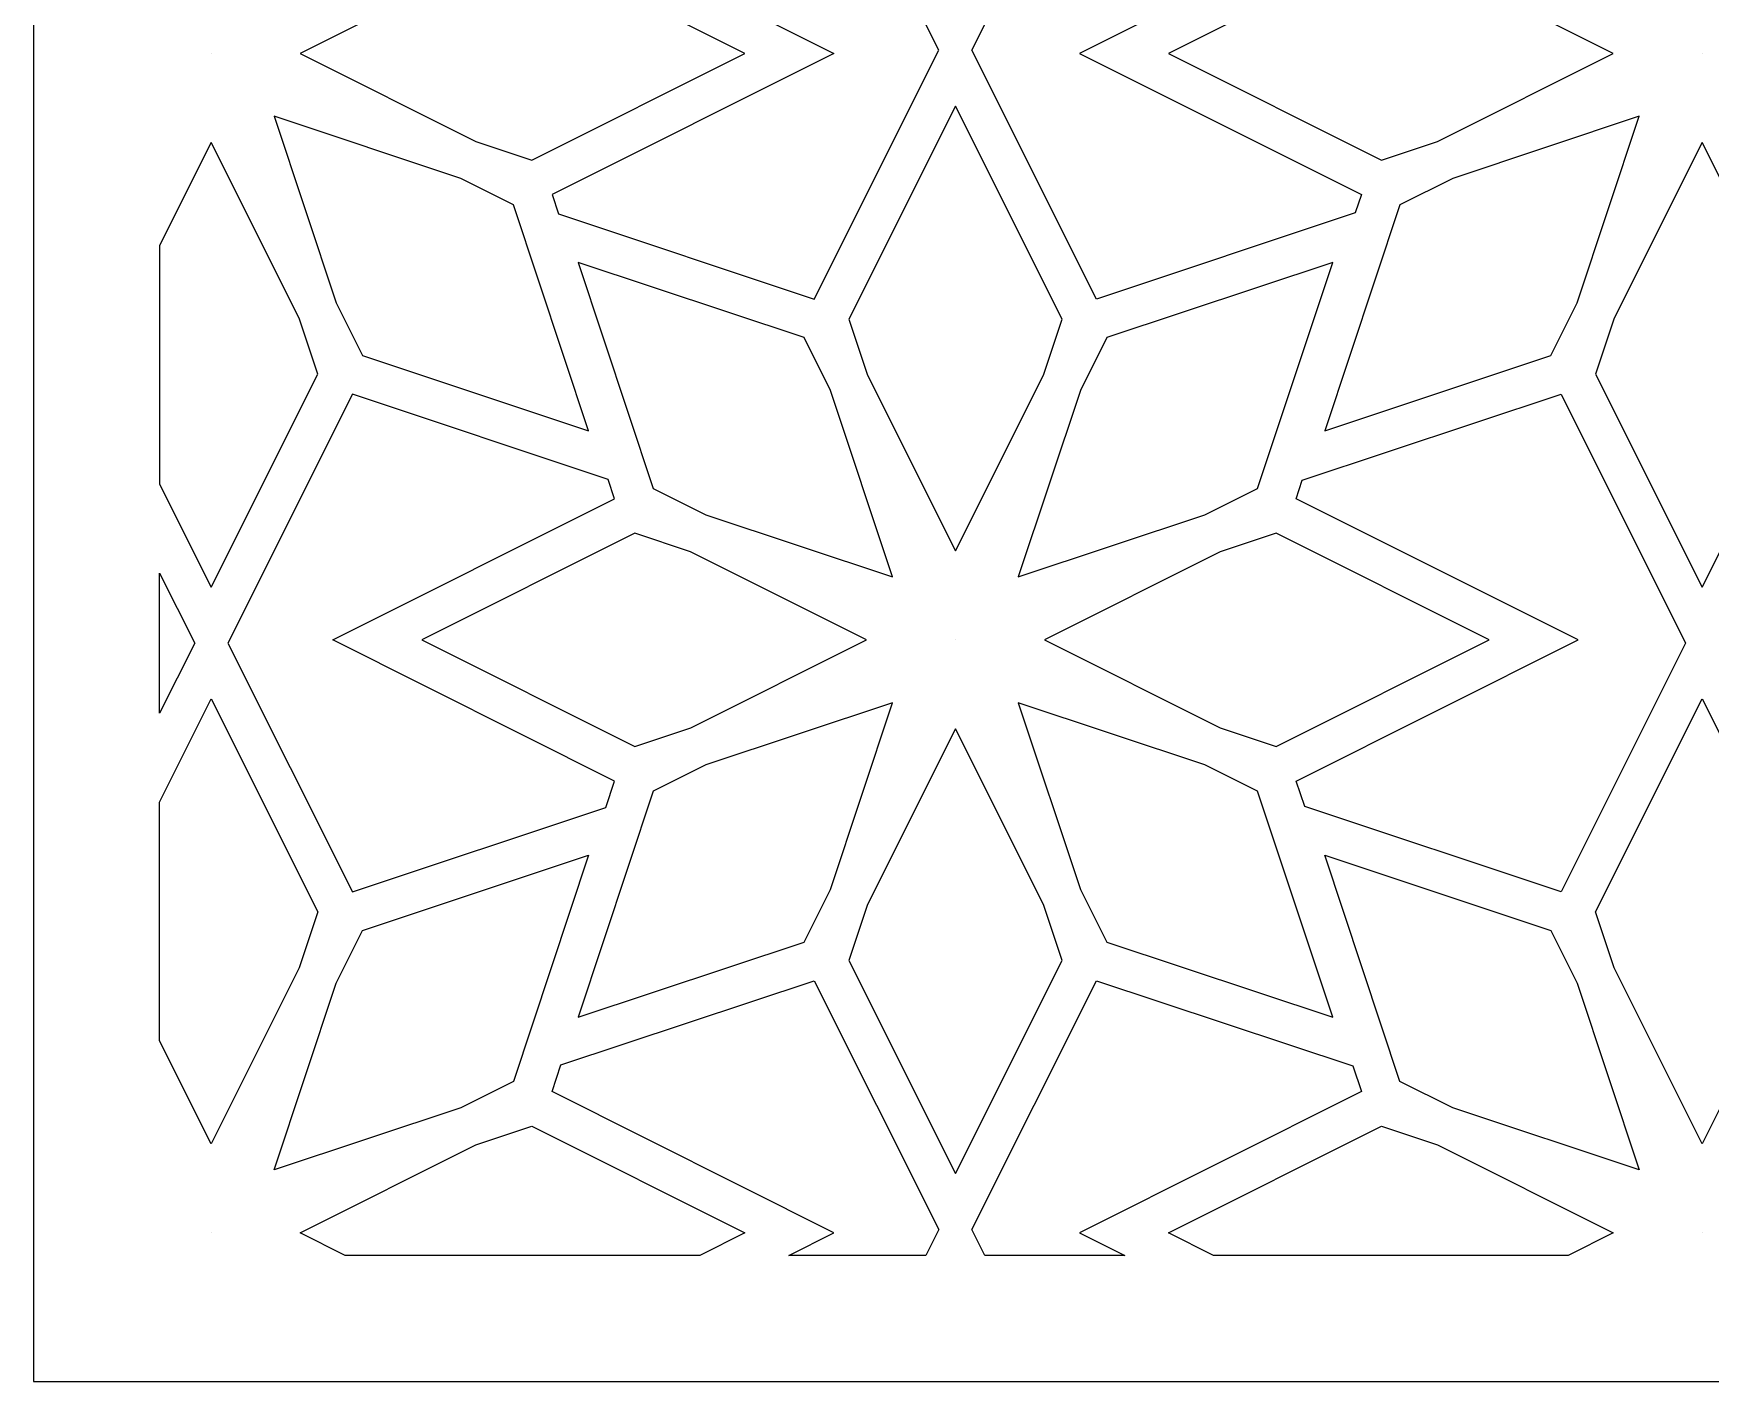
# Model space of a CAD drawing. Header units: centimetres. Extents: x 10.4 to 18.6, y -7.8 to 7.9.
# Drawn here: x 10.422 to 14.55, y -7.845 to -4.528 of the extents above; entities that cross this region are included whole.
import ezdxf

# ---------------------------------------------------------------- set-up
doc = ezdxf.new("R2010")
doc.units = ezdxf.units.CM
doc.header["$MEASUREMENT"] = 0
doc.layers.add('layer 1', color=7, linetype='Continuous')

msp = doc.modelspace()

# ---------------------------------------------------------------- linework, layer by layer
at = {"layer": 'layer 1', "color": 250}
for points, knots in [([(10.42224, -7.84535), (10.42224, -7.84535), (10.42224, -7.72814), (10.42224, -7.72814), (10.42224, -7.72814), (10.42224, -7.72814), (10.42224, -7.58875), (10.42224, -7.58875), (10.42224, -7.58875), (10.42224, -7.58875), (10.42224, -7.36993), (10.42224, -7.36993), (10.42224, -7.36993), (10.42224, -7.36993), (10.42224, -7.23053), (10.42224, -7.23053), (10.42224, -7.23053), (10.42224, -7.23053), (10.42224, -6.71387), (10.42224, -6.71387), (10.42224, -6.71387), (10.42224, -6.71387), (10.42224, -6.61053), (10.42224, -6.61053), (10.42224, -6.61053), (10.42224, -6.61053), (10.42224, -6.09295), (10.42224, -6.09295), (10.42224, -6.09295), (10.42224, -6.09295), (10.42224, -5.94718), (10.42224, -5.94718), (10.42224, -5.94718), (10.42224, -5.94718), (10.42224, -5.44548), (10.42224, -5.44548), (10.42224, -5.44548), (10.42224, -5.44548), (10.42224, -5.34215), (10.42224, -5.34215), (10.42224, -5.34215), (10.42224, -5.34215), (10.42224, -4.82549), (10.42224, -4.82549), (10.42224, -4.82549), (10.42224, -4.82549), (10.42224, -4.68609), (10.42224, -4.68609), (10.42224, -4.68609), (10.42224, -4.68609), (10.42224, -4.46727), (10.42224, -4.46727), (10.42224, -4.46727), (10.42224, -4.46727), (10.42224, -4.32787), (10.42224, -4.32787), (10.42224, -4.32787), (10.42224, -4.32787), (10.42224, -3.81121), (10.42224, -3.81121), (10.42224, -3.81121), (10.42224, -3.81121), (10.42224, -3.70788), (10.42224, -3.70788), (10.42224, -3.70788), (10.42224, -3.70788), (10.42224, -3.19029), (10.42224, -3.19029), (10.42224, -3.19029), (10.42224, -3.19029), (10.42224, -3.04452), (10.42224, -3.04452), (10.42224, -3.04452), (10.42224, -3.04452), (10.42224, -2.54281), (10.42224, -2.54281), (10.42224, -2.54281), (10.42224, -2.54281), (10.42224, -2.43948), (10.42224, -2.43948), (10.42224, -2.43948), (10.42224, -2.43948), (10.42224, -1.92282), (10.42224, -1.92282), (10.42224, -1.92282), (10.42224, -1.92282), (10.42224, -1.78342), (10.42224, -1.78342), (10.42224, -1.78342), (10.42224, -1.78342), (10.42224, -1.5646), (10.42224, -1.5646), (10.42224, -1.5646), (10.42224, -1.5646), (10.42224, -1.4252), (10.42224, -1.4252), (10.42224, -1.4252), (10.42224, -1.4252), (10.42224, -0.90854), (10.42224, -0.90854), (10.42224, -0.90854), (10.42224, -0.90854), (10.42224, -0.80521), (10.42224, -0.80521), (10.42224, -0.80521), (10.42224, -0.80521), (10.42224, -0.28762), (10.42224, -0.28762), (10.42224, -0.28762), (10.42224, -0.28762), (10.42224, -0.14185), (10.42224, -0.14185), (10.42224, -0.14185), (10.42224, -0.14185), (10.42224, 0.35984), (10.42224, 0.35984), (10.42224, 0.35984), (10.42224, 0.35984), (10.42224, 0.46317), (10.42224, 0.46317), (10.42224, 0.46317), (10.42224, 0.46317), (10.42224, 0.97984), (10.42224, 0.97984), (10.42224, 0.97984), (10.42224, 0.97984), (10.42224, 1.11923), (10.42224, 1.11923), (10.42224, 1.11923), (10.42224, 1.11923), (10.42224, 1.33806), (10.42224, 1.33806), (10.42224, 1.33806), (10.42224, 1.33806), (10.42224, 1.47745), (10.42224, 1.47745), (10.42224, 1.47745), (10.42224, 1.47745), (10.42224, 1.99411), (10.42224, 1.99411), (10.42224, 1.99411), (10.42224, 1.99411), (10.42224, 2.09745), (10.42224, 2.09745), (10.42224, 2.09745), (10.42224, 2.09745), (10.42224, 2.61503), (10.42224, 2.61503), (10.42224, 2.61503), (10.42224, 2.61503), (10.42224, 2.7608), (10.42224, 2.7608), (10.42224, 2.7608), (10.42224, 2.7608), (10.42224, 3.26252), (10.42224, 3.26252), (10.42224, 3.26252), (10.42224, 3.26252), (10.42224, 3.36585), (10.42224, 3.36585), (10.42224, 3.36585), (10.42224, 3.36585), (10.42224, 3.88251), (10.42224, 3.88251), (10.42224, 3.88251), (10.42224, 3.88251), (10.42224, 4.0219), (10.42224, 4.0219), (10.42224, 4.0219), (10.42224, 4.0219), (10.42224, 4.24073), (10.42224, 4.24073), (10.42224, 4.24073), (10.42224, 4.24073), (10.42224, 4.38012), (10.42224, 4.38012), (10.42224, 4.38012), (10.42224, 4.38012), (10.42224, 4.89679), (10.42224, 4.89679), (10.42224, 4.89679), (10.42224, 4.89679), (10.42224, 5.00012), (10.42224, 5.00012), (10.42224, 5.00012), (10.42224, 5.00012), (10.42224, 5.5177), (10.42224, 5.5177), (10.42224, 5.5177), (10.42224, 5.5177), (10.42224, 5.66348), (10.42224, 5.66348), (10.42224, 5.66348), (10.42224, 5.66348), (10.42224, 6.16517), (10.42224, 6.16517), (10.42224, 6.16517), (10.42224, 6.16517), (10.42224, 6.2685), (10.42224, 6.2685), (10.42224, 6.2685), (10.42224, 6.2685), (10.42224, 6.78516), (10.42224, 6.78516), (10.42224, 6.78516), (10.42224, 6.78516), (10.42224, 6.92456), (10.42224, 6.92456), (10.42224, 6.92456), (10.42224, 6.92456), (10.42224, 7.14338), (10.42224, 7.14338), (10.42224, 7.14338), (10.42224, 7.14338), (10.42224, 7.28278), (10.42224, 7.28278), (10.42224, 7.28278), (10.42224, 7.28278), (10.42224, 7.79944), (10.42224, 7.79944), (10.42224, 7.79944), (10.42224, 7.79944), (10.42224, 7.87875), (10.42224, 7.87875), (10.42224, 7.87875), (10.42224, 7.87875), (18.64635, 7.87875), (18.64635, 7.87875), (18.64635, 7.87875), (18.64635, 7.87875), (18.64635, 7.85755), (18.64635, 7.85755), (18.64635, 7.85755), (18.64635, 7.85755), (18.64635, 7.75422), (18.64635, 7.75422), (18.64635, 7.75422), (18.64635, 7.75422), (18.64635, 7.23755), (18.64635, 7.23755), (18.64635, 7.23755), (18.64635, 7.23755), (18.64635, 7.09941), (18.64635, 7.09941), (18.64635, 7.09941), (18.64635, 7.09941), (18.64635, 6.87311), (18.64635, 6.87311), (18.64635, 6.87311), (18.64635, 6.87311), (18.64635, 6.73498), (18.64635, 6.73498), (18.64635, 6.73498), (18.64635, 6.73498), (18.64635, 6.21832), (18.64635, 6.21832), (18.64635, 6.21832), (18.64635, 6.21832), (18.64635, 6.11498), (18.64635, 6.11498), (18.64635, 6.11498), (18.64635, 6.11498), (18.64635, 5.61579), (18.64635, 5.61579), (18.64635, 5.61579), (18.64635, 5.61579), (18.64635, 5.46994), (18.64635, 5.46994), (18.64635, 5.46994), (18.64635, 5.46994), (18.64635, 4.95488), (18.64635, 4.95488), (18.64635, 4.95488), (18.64635, 4.95488), (18.64635, 4.85154), (18.64635, 4.85154), (18.64635, 4.85154), (18.64635, 4.85154), (18.64635, 4.33488), (18.64635, 4.33488), (18.64635, 4.33488), (18.64635, 4.33488), (18.64635, 4.19674), (18.64635, 4.19674), (18.64635, 4.19674), (18.64635, 4.19674), (18.64635, 3.97044), (18.64635, 3.97044), (18.64635, 3.97044), (18.64635, 3.97044), (18.64635, 3.8323), (18.64635, 3.8323), (18.64635, 3.8323), (18.64635, 3.8323), (18.64635, 3.31564), (18.64635, 3.31564), (18.64635, 3.31564), (18.64635, 3.31564), (18.64635, 3.21231), (18.64635, 3.21231), (18.64635, 3.21231), (18.64635, 3.21231), (18.64635, 2.71314), (18.64635, 2.71314), (18.64635, 2.71314), (18.64635, 2.71314), (18.64635, 2.56729), (18.64635, 2.56729), (18.64635, 2.56729), (18.64635, 2.56729), (18.64635, 2.05222), (18.64635, 2.05222), (18.64635, 2.05222), (18.64635, 2.05222), (18.64635, 1.94889), (18.64635, 1.94889), (18.64635, 1.94889), (18.64635, 1.94889), (18.64635, 1.43222), (18.64635, 1.43222), (18.64635, 1.43222), (18.64635, 1.43222), (18.64635, 1.29409), (18.64635, 1.29409), (18.64635, 1.29409), (18.64635, 1.29409), (18.64635, 1.06779), (18.64635, 1.06779), (18.64635, 1.06779), (18.64635, 1.06779), (18.64635, 0.92965), (18.64635, 0.92965), (18.64635, 0.92965), (18.64635, 0.92965), (18.64635, 0.41299), (18.64635, 0.41299), (18.64635, 0.41299), (18.64635, 0.41299), (18.64635, 0.30965), (18.64635, 0.30965), (18.64635, 0.30965), (18.64635, 0.30965), (18.64635, -0.18953), (18.64635, -0.18953), (18.64635, -0.18953), (18.64635, -0.18953), (18.64635, -0.33539), (18.64635, -0.33539), (18.64635, -0.33539), (18.64635, -0.33539), (18.64635, -0.85045), (18.64635, -0.85045), (18.64635, -0.85045), (18.64635, -0.85045), (18.64635, -0.95378), (18.64635, -0.95378), (18.64635, -0.95378), (18.64635, -0.95378), (18.64635, -1.47044), (18.64635, -1.47044), (18.64635, -1.47044), (18.64635, -1.47044), (18.64635, -1.60858), (18.64635, -1.60858), (18.64635, -1.60858), (18.64635, -1.60858), (18.64635, -1.83488), (18.64635, -1.83488), (18.64635, -1.83488), (18.64635, -1.83488), (18.64635, -1.97302), (18.64635, -1.97302), (18.64635, -1.97302), (18.64635, -1.97302), (18.64635, -2.48968), (18.64635, -2.48968), (18.64635, -2.48968), (18.64635, -2.48968), (18.64635, -2.59302), (18.64635, -2.59302), (18.64635, -2.59302), (18.64635, -2.59302), (18.64635, -3.09219), (18.64635, -3.09219), (18.64635, -3.09219), (18.64635, -3.09219), (18.64635, -3.23804), (18.64635, -3.23804), (18.64635, -3.23804), (18.64635, -3.23804), (18.64635, -3.7531), (18.64635, -3.7531), (18.64635, -3.7531), (18.64635, -3.7531), (18.64635, -3.85644), (18.64635, -3.85644), (18.64635, -3.85644), (18.64635, -3.85644), (18.64635, -4.3731), (18.64635, -4.3731), (18.64635, -4.3731), (18.64635, -4.3731), (18.64635, -4.51124), (18.64635, -4.51124), (18.64635, -4.51124), (18.64635, -4.51124), (18.64635, -4.73754), (18.64635, -4.73754), (18.64635, -4.73754), (18.64635, -4.73754), (18.64635, -4.87568), (18.64635, -4.87568), (18.64635, -4.87568), (18.64635, -4.87568), (18.64635, -5.39234), (18.64635, -5.39234), (18.64635, -5.39234), (18.64635, -5.39234), (18.64635, -5.49567), (18.64635, -5.49567), (18.64635, -5.49567), (18.64635, -5.49567), (18.64635, -5.99486), (18.64635, -5.99486), (18.64635, -5.99486), (18.64635, -5.99486), (18.64635, -6.14071), (18.64635, -6.14071), (18.64635, -6.14071), (18.64635, -6.14071), (18.64635, -6.65577), (18.64635, -6.65577), (18.64635, -6.65577), (18.64635, -6.65577), (18.64635, -6.75911), (18.64635, -6.75911), (18.64635, -6.75911), (18.64635, -6.75911), (18.64635, -7.27577), (18.64635, -7.27577), (18.64635, -7.27577), (18.64635, -7.27577), (18.64635, -7.41391), (18.64635, -7.41391), (18.64635, -7.41391), (18.64635, -7.41391), (18.64635, -7.64021), (18.64635, -7.64021), (18.64635, -7.64021), (18.64635, -7.64021), (18.64635, -7.77835), (18.64635, -7.77835), (18.64635, -7.77835), (18.64635, -7.77835), (18.64635, -7.84535), (18.64635, -7.84535), (18.64635, -7.84535), (18.64635, -7.84535), (10.42224, -7.84535), (10.42224, -7.84535)], [0, 0, 0, 0, 0.0086207, 0.0086207, 0.0086207, 0.0086207, 0.0172414, 0.0172414, 0.0172414, 0.0172414, 0.0258621, 0.0258621, 0.0258621, 0.0258621, 0.0344828, 0.0344828, 0.0344828, 0.0344828, 0.0431034, 0.0431034, 0.0431034, 0.0431034, 0.0517241, 0.0517241, 0.0517241, 0.0517241, 0.0603448, 0.0603448, 0.0603448, 0.0603448, 0.0689655, 0.0689655, 0.0689655, 0.0689655, 0.0775862, 0.0775862, 0.0775862, 0.0775862, 0.0862069, 0.0862069, 0.0862069, 0.0862069, 0.0948276, 0.0948276, 0.0948276, 0.0948276, 0.1034483, 0.1034483, 0.1034483, 0.1034483, 0.112069, 0.112069, 0.112069, 0.112069, 0.1206897, 0.1206897, 0.1206897, 0.1206897, 0.1293103, 0.1293103, 0.1293103, 0.1293103, 0.137931, 0.137931, 0.137931, 0.137931, 0.1465517, 0.1465517, 0.1465517, 0.1465517, 0.1551724, 0.1551724, 0.1551724, 0.1551724, 0.1637931, 0.1637931, 0.1637931, 0.1637931, 0.1724138, 0.1724138, 0.1724138, 0.1724138, 0.1810345, 0.1810345, 0.1810345, 0.1810345, 0.1896552, 0.1896552, 0.1896552, 0.1896552, 0.1982759, 0.1982759, 0.1982759, 0.1982759, 0.2068966, 0.2068966, 0.2068966, 0.2068966, 0.2155172, 0.2155172, 0.2155172, 0.2155172, 0.2241379, 0.2241379, 0.2241379, 0.2241379, 0.2327586, 0.2327586, 0.2327586, 0.2327586, 0.2413793, 0.2413793, 0.2413793, 0.2413793, 0.25, 0.25, 0.25, 0.25, 0.2586207, 0.2586207, 0.2586207, 0.2586207, 0.2672414, 0.2672414, 0.2672414, 0.2672414, 0.2758621, 0.2758621, 0.2758621, 0.2758621, 0.2844828, 0.2844828, 0.2844828, 0.2844828, 0.2931034, 0.2931034, 0.2931034, 0.2931034, 0.3017241, 0.3017241, 0.3017241, 0.3017241, 0.3103448, 0.3103448, 0.3103448, 0.3103448, 0.3189655, 0.3189655, 0.3189655, 0.3189655, 0.3275862, 0.3275862, 0.3275862, 0.3275862, 0.3362069, 0.3362069, 0.3362069, 0.3362069, 0.3448276, 0.3448276, 0.3448276, 0.3448276, 0.3534483, 0.3534483, 0.3534483, 0.3534483, 0.362069, 0.362069, 0.362069, 0.362069, 0.3706897, 0.3706897, 0.3706897, 0.3706897, 0.3793103, 0.3793103, 0.3793103, 0.3793103, 0.387931, 0.387931, 0.387931, 0.387931, 0.3965517, 0.3965517, 0.3965517, 0.3965517, 0.4051724, 0.4051724, 0.4051724, 0.4051724, 0.4137931, 0.4137931, 0.4137931, 0.4137931, 0.4224138, 0.4224138, 0.4224138, 0.4224138, 0.4310345, 0.4310345, 0.4310345, 0.4310345, 0.4396552, 0.4396552, 0.4396552, 0.4396552, 0.4482759, 0.4482759, 0.4482759, 0.4482759, 0.4568966, 0.4568966, 0.4568966, 0.4568966, 0.4655172, 0.4655172, 0.4655172, 0.4655172, 0.4741379, 0.4741379, 0.4741379, 0.4741379, 0.4827586, 0.4827586, 0.4827586, 0.4827586, 0.4913793, 0.4913793, 0.4913793, 0.4913793, 0.5, 0.5, 0.5, 0.5, 0.5086207, 0.5086207, 0.5086207, 0.5086207, 0.5172414, 0.5172414, 0.5172414, 0.5172414, 0.5258621, 0.5258621, 0.5258621, 0.5258621, 0.5344828, 0.5344828, 0.5344828, 0.5344828, 0.5431034, 0.5431034, 0.5431034, 0.5431034, 0.5517241, 0.5517241, 0.5517241, 0.5517241, 0.5603448, 0.5603448, 0.5603448, 0.5603448, 0.5689655, 0.5689655, 0.5689655, 0.5689655, 0.5775862, 0.5775862, 0.5775862, 0.5775862, 0.5862069, 0.5862069, 0.5862069, 0.5862069, 0.5948276, 0.5948276, 0.5948276, 0.5948276, 0.6034483, 0.6034483, 0.6034483, 0.6034483, 0.612069, 0.612069, 0.612069, 0.612069, 0.6206897, 0.6206897, 0.6206897, 0.6206897, 0.6293103, 0.6293103, 0.6293103, 0.6293103, 0.637931, 0.637931, 0.637931, 0.637931, 0.6465517, 0.6465517, 0.6465517, 0.6465517, 0.6551724, 0.6551724, 0.6551724, 0.6551724, 0.6637931, 0.6637931, 0.6637931, 0.6637931, 0.6724138, 0.6724138, 0.6724138, 0.6724138, 0.6810345, 0.6810345, 0.6810345, 0.6810345, 0.6896552, 0.6896552, 0.6896552, 0.6896552, 0.6982759, 0.6982759, 0.6982759, 0.6982759, 0.7068966, 0.7068966, 0.7068966, 0.7068966, 0.7155172, 0.7155172, 0.7155172, 0.7155172, 0.7241379, 0.7241379, 0.7241379, 0.7241379, 0.7327586, 0.7327586, 0.7327586, 0.7327586, 0.7413793, 0.7413793, 0.7413793, 0.7413793, 0.75, 0.75, 0.75, 0.75, 0.7586207, 0.7586207, 0.7586207, 0.7586207, 0.7672414, 0.7672414, 0.7672414, 0.7672414, 0.7758621, 0.7758621, 0.7758621, 0.7758621, 0.7844828, 0.7844828, 0.7844828, 0.7844828, 0.7931034, 0.7931034, 0.7931034, 0.7931034, 0.8017241, 0.8017241, 0.8017241, 0.8017241, 0.8103448, 0.8103448, 0.8103448, 0.8103448, 0.8189655, 0.8189655, 0.8189655, 0.8189655, 0.8275862, 0.8275862, 0.8275862, 0.8275862, 0.8362069, 0.8362069, 0.8362069, 0.8362069, 0.8448276, 0.8448276, 0.8448276, 0.8448276, 0.8534483, 0.8534483, 0.8534483, 0.8534483, 0.862069, 0.862069, 0.862069, 0.862069, 0.8706897, 0.8706897, 0.8706897, 0.8706897, 0.8793103, 0.8793103, 0.8793103, 0.8793103, 0.887931, 0.887931, 0.887931, 0.887931, 0.8965517, 0.8965517, 0.8965517, 0.8965517, 0.9051724, 0.9051724, 0.9051724, 0.9051724, 0.9137931, 0.9137931, 0.9137931, 0.9137931, 0.9224138, 0.9224138, 0.9224138, 0.9224138, 0.9310345, 0.9310345, 0.9310345, 0.9310345, 0.9396552, 0.9396552, 0.9396552, 0.9396552, 0.9482759, 0.9482759, 0.9482759, 0.9482759, 0.9568966, 0.9568966, 0.9568966, 0.9568966, 0.9655172, 0.9655172, 0.9655172, 0.9655172, 0.9741379, 0.9741379, 0.9741379, 0.9741379, 0.9827586, 0.9827586, 0.9827586, 0.9827586, 1, 1, 1, 1]), ([(11.71437, -4.97174), (11.71437, -4.97174), (11.69855, -4.92415), (11.69855, -4.92415), (11.69855, -4.92415), (11.69855, -4.92415), (12.39233, -4.57667), (12.39233, -4.57667), (12.39233, -4.57667), (12.39233, -4.57667), (11.69854, -4.22919), (11.69854, -4.22919), (11.69854, -4.22919), (11.69854, -4.22919), (11.7203, -4.16376), (11.7203, -4.16376), (11.7203, -4.16376), (11.7203, -4.16376), (12.34411, -3.95629), (12.34411, -3.95629), (12.34411, -3.95629), (12.34411, -3.95629), (12.65085, -4.56873), (12.65085, -4.56873), (12.65085, -4.56873), (12.65085, -4.56873), (12.34411, -5.18117), (12.34411, -5.18117), (12.34411, -5.18117), (12.34411, -5.18117), (11.71437, -4.97174), (11.71437, -4.97174)], [0, 0, 0, 0, 0.1111111, 0.1111111, 0.1111111, 0.1111111, 0.2222222, 0.2222222, 0.2222222, 0.2222222, 0.3333333, 0.3333333, 0.3333333, 0.3333333, 0.4444444, 0.4444444, 0.4444444, 0.4444444, 0.5555556, 0.5555556, 0.5555556, 0.5555556, 0.6666667, 0.6666667, 0.6666667, 0.6666667, 0.7777778, 0.7777778, 0.7777778, 0.7777778, 1, 1, 1, 1]), ([(13.67001, -4.16614), (13.67001, -4.16614), (13.03907, -3.9563), (13.03907, -3.9563), (13.03907, -3.9563), (13.03907, -3.9563), (12.73234, -4.56873), (12.73234, -4.56873), (12.73234, -4.56873), (12.73234, -4.56873), (13.03907, -5.18117), (13.03907, -5.18117), (13.03907, -5.18117), (13.03907, -5.18117), (13.67596, -4.96935), (13.67596, -4.96935), (13.67596, -4.96935), (13.67596, -4.96935), (13.69099, -4.92417), (13.69099, -4.92417), (13.69099, -4.92417), (13.69099, -4.92417), (12.9972, -4.57668), (12.9972, -4.57668), (12.9972, -4.57668), (12.9972, -4.57668), (13.69098, -4.2292), (13.69098, -4.2292), (13.69098, -4.2292), (13.69098, -4.2292), (13.67001, -4.16614), (13.67001, -4.16614)], [0, 0, 0, 0, 0.1111111, 0.1111111, 0.1111111, 0.1111111, 0.2222222, 0.2222222, 0.2222222, 0.2222222, 0.3333333, 0.3333333, 0.3333333, 0.3333333, 0.4444444, 0.4444444, 0.4444444, 0.4444444, 0.5555556, 0.5555556, 0.5555556, 0.5555556, 0.6666667, 0.6666667, 0.6666667, 0.6666667, 0.7777778, 0.7777778, 0.7777778, 0.7777778, 1, 1, 1, 1]), ([(11.64913, -4.83924), (11.64913, -4.83924), (11.51138, -4.79343), (11.51138, -4.79343), (11.51138, -4.79343), (11.51138, -4.79343), (11.0786, -4.57667), (11.0786, -4.57667), (11.0786, -4.57667), (11.0786, -4.57667), (11.51137, -4.35992), (11.51137, -4.35992), (11.51137, -4.35992), (11.51137, -4.35992), (11.64913, -4.31411), (11.64913, -4.31411), (11.64913, -4.31411), (11.64913, -4.31411), (12.17338, -4.57667), (12.17338, -4.57667), (12.17338, -4.57667), (12.17338, -4.57667), (11.64913, -4.83924), (11.64913, -4.83924)], [0, 0, 0, 0, 0.1428571, 0.1428571, 0.1428571, 0.1428571, 0.2857143, 0.2857143, 0.2857143, 0.2857143, 0.4285714, 0.4285714, 0.4285714, 0.4285714, 0.5714286, 0.5714286, 0.5714286, 0.5714286, 0.7142857, 0.7142857, 0.7142857, 0.7142857, 1, 1, 1, 1]), ([(13.87816, -4.79343), (13.87816, -4.79343), (13.7404, -4.83925), (13.7404, -4.83925), (13.7404, -4.83925), (13.7404, -4.83925), (13.21615, -4.57668), (13.21615, -4.57668), (13.21615, -4.57668), (13.21615, -4.57668), (13.7404, -4.31411), (13.7404, -4.31411), (13.7404, -4.31411), (13.7404, -4.31411), (13.87814, -4.35992), (13.87814, -4.35992), (13.87814, -4.35992), (13.87814, -4.35992), (14.31092, -4.57668), (14.31092, -4.57668), (14.31092, -4.57668), (14.31092, -4.57668), (13.87816, -4.79343), (13.87816, -4.79343)], [0, 0, 0, 0, 0.1428571, 0.1428571, 0.1428571, 0.1428571, 0.2857143, 0.2857143, 0.2857143, 0.2857143, 0.4285714, 0.4285714, 0.4285714, 0.4285714, 0.5714286, 0.5714286, 0.5714286, 0.5714286, 0.7142857, 0.7142857, 0.7142857, 0.7142857, 1, 1, 1, 1]), ([(10.85963, -4.57669), (10.85963, -4.57669), (10.85964, -4.57668), (10.85964, -4.57668), (10.85964, -4.57668), (10.85964, -4.57668), (10.85964, -4.57668), (10.85964, -4.57668), (10.85964, -4.57668), (10.85964, -4.57668), (10.85964, -4.57668), (10.85964, -4.57668), (10.85964, -4.57668), (10.85964, -4.57668), (10.85964, -4.57667), (10.85964, -4.57667), (10.85964, -4.57667), (10.85964, -4.57667), (10.85964, -4.57668), (10.85964, -4.57668), (10.85964, -4.57668), (10.85964, -4.57668), (10.85965, -4.57666), (10.85965, -4.57666), (10.85965, -4.57666), (10.85965, -4.57666), (10.85965, -4.57667), (10.85965, -4.57667), (10.85965, -4.57667), (10.85965, -4.57667), (10.85966, -4.57667), (10.85966, -4.57667), (10.85966, -4.57667), (10.85966, -4.57667), (10.85965, -4.57667), (10.85965, -4.57667), (10.85965, -4.57667), (10.85965, -4.57667), (10.85966, -4.57668), (10.85966, -4.57668), (10.85966, -4.57668), (10.85966, -4.57668), (10.85965, -4.57668), (10.85965, -4.57668), (10.85965, -4.57668), (10.85965, -4.57668), (10.85966, -4.57669), (10.85966, -4.57669), (10.85966, -4.57669), (10.85966, -4.57669), (10.85965, -4.57668), (10.85965, -4.57668), (10.85965, -4.57668), (10.85965, -4.57668), (10.85964, -4.5767), (10.85964, -4.5767), (10.85964, -4.5767), (10.85964, -4.5767), (10.85965, -4.57668), (10.85965, -4.57668), (10.85965, -4.57668), (10.85965, -4.57668), (10.85963, -4.57669), (10.85963, -4.57669)], [0, 0, 0, 0, 0.0588235, 0.0588235, 0.0588235, 0.0588235, 0.1176471, 0.1176471, 0.1176471, 0.1176471, 0.1764706, 0.1764706, 0.1764706, 0.1764706, 0.2352941, 0.2352941, 0.2352941, 0.2352941, 0.2941176, 0.2941176, 0.2941176, 0.2941176, 0.3529412, 0.3529412, 0.3529412, 0.3529412, 0.4117647, 0.4117647, 0.4117647, 0.4117647, 0.4705882, 0.4705882, 0.4705882, 0.4705882, 0.5294118, 0.5294118, 0.5294118, 0.5294118, 0.5882353, 0.5882353, 0.5882353, 0.5882353, 0.6470588, 0.6470588, 0.6470588, 0.6470588, 0.7058824, 0.7058824, 0.7058824, 0.7058824, 0.7647059, 0.7647059, 0.7647059, 0.7647059, 0.8235294, 0.8235294, 0.8235294, 0.8235294, 0.8823529, 0.8823529, 0.8823529, 0.8823529, 1, 1, 1, 1]), ([(14.52986, -4.57669), (14.52986, -4.57669), (14.52987, -4.57668), (14.52987, -4.57668), (14.52987, -4.57668), (14.52987, -4.57668), (14.52987, -4.57668), (14.52987, -4.57668), (14.52987, -4.57668), (14.52987, -4.57668), (14.52987, -4.57668), (14.52987, -4.57668), (14.52987, -4.57668), (14.52987, -4.57668), (14.52987, -4.57667), (14.52987, -4.57667), (14.52987, -4.57667), (14.52987, -4.57667), (14.52987, -4.57668), (14.52987, -4.57668), (14.52987, -4.57668), (14.52987, -4.57668), (14.52988, -4.57666), (14.52988, -4.57666), (14.52988, -4.57666), (14.52988, -4.57666), (14.52988, -4.57667), (14.52988, -4.57667), (14.52988, -4.57667), (14.52988, -4.57667), (14.52989, -4.57667), (14.52989, -4.57667), (14.52989, -4.57667), (14.52989, -4.57667), (14.52988, -4.57667), (14.52988, -4.57667), (14.52988, -4.57667), (14.52988, -4.57667), (14.5299, -4.57668), (14.5299, -4.57668), (14.5299, -4.57668), (14.5299, -4.57668), (14.52988, -4.57668), (14.52988, -4.57668), (14.52988, -4.57668), (14.52988, -4.57668), (14.52988, -4.57669), (14.52988, -4.57669), (14.52988, -4.57669), (14.52988, -4.57669), (14.52988, -4.57668), (14.52988, -4.57668), (14.52988, -4.57668), (14.52988, -4.57668), (14.52987, -4.5767), (14.52987, -4.5767), (14.52987, -4.5767), (14.52987, -4.5767), (14.52988, -4.57668), (14.52988, -4.57668), (14.52988, -4.57668), (14.52988, -4.57668), (14.52986, -4.57669), (14.52986, -4.57669)], [0, 0, 0, 0, 0.0588235, 0.0588235, 0.0588235, 0.0588235, 0.1176471, 0.1176471, 0.1176471, 0.1176471, 0.1764706, 0.1764706, 0.1764706, 0.1764706, 0.2352941, 0.2352941, 0.2352941, 0.2352941, 0.2941176, 0.2941176, 0.2941176, 0.2941176, 0.3529412, 0.3529412, 0.3529412, 0.3529412, 0.4117647, 0.4117647, 0.4117647, 0.4117647, 0.4705882, 0.4705882, 0.4705882, 0.4705882, 0.5294118, 0.5294118, 0.5294118, 0.5294118, 0.5882353, 0.5882353, 0.5882353, 0.5882353, 0.6470588, 0.6470588, 0.6470588, 0.6470588, 0.7058824, 0.7058824, 0.7058824, 0.7058824, 0.7647059, 0.7647059, 0.7647059, 0.7647059, 0.8235294, 0.8235294, 0.8235294, 0.8235294, 0.8823529, 0.8823529, 0.8823529, 0.8823529, 1, 1, 1, 1]), ([(11.23223, -5.32058), (11.23223, -5.32058), (11.16723, -5.19079), (11.16723, -5.19079), (11.16723, -5.19079), (11.16723, -5.19079), (11.01447, -4.7315), (11.01447, -4.7315), (11.01447, -4.7315), (11.01447, -4.7315), (11.47376, -4.88425), (11.47376, -4.88425), (11.47376, -4.88425), (11.47376, -4.88425), (11.60356, -4.94926), (11.60356, -4.94926), (11.60356, -4.94926), (11.60356, -4.94926), (11.78859, -5.50562), (11.78859, -5.50562), (11.78859, -5.50562), (11.78859, -5.50562), (11.23223, -5.32058), (11.23223, -5.32058)], [0, 0, 0, 0, 0.1428571, 0.1428571, 0.1428571, 0.1428571, 0.2857143, 0.2857143, 0.2857143, 0.2857143, 0.4285714, 0.4285714, 0.4285714, 0.4285714, 0.5714286, 0.5714286, 0.5714286, 0.5714286, 0.7142857, 0.7142857, 0.7142857, 0.7142857, 1, 1, 1, 1]), ([(12.95416, -5.23059), (12.95416, -5.23059), (12.90835, -5.36833), (12.90835, -5.36833), (12.90835, -5.36833), (12.90835, -5.36833), (12.69159, -5.80111), (12.69159, -5.80111), (12.69159, -5.80111), (12.69159, -5.80111), (12.47484, -5.36834), (12.47484, -5.36834), (12.47484, -5.36834), (12.47484, -5.36834), (12.42903, -5.23058), (12.42903, -5.23058), (12.42903, -5.23058), (12.42903, -5.23058), (12.69159, -4.70634), (12.69159, -4.70634), (12.69159, -4.70634), (12.69159, -4.70634), (12.95416, -5.23059), (12.95416, -5.23059)], [0, 0, 0, 0, 0.1428571, 0.1428571, 0.1428571, 0.1428571, 0.2857143, 0.2857143, 0.2857143, 0.2857143, 0.4285714, 0.4285714, 0.4285714, 0.4285714, 0.5714286, 0.5714286, 0.5714286, 0.5714286, 0.7142857, 0.7142857, 0.7142857, 0.7142857, 1, 1, 1, 1]), ([(13.78597, -4.94926), (13.78597, -4.94926), (13.91576, -4.88425), (13.91576, -4.88425), (13.91576, -4.88425), (13.91576, -4.88425), (14.37506, -4.7315), (14.37506, -4.7315), (14.37506, -4.7315), (14.37506, -4.7315), (14.22231, -5.19079), (14.22231, -5.19079), (14.22231, -5.19079), (14.22231, -5.19079), (14.1573, -5.32059), (14.1573, -5.32059), (14.1573, -5.32059), (14.1573, -5.32059), (13.60094, -5.50562), (13.60094, -5.50562), (13.60094, -5.50562), (13.60094, -5.50562), (13.78597, -4.94926), (13.78597, -4.94926)], [0, 0, 0, 0, 0.1428571, 0.1428571, 0.1428571, 0.1428571, 0.2857143, 0.2857143, 0.2857143, 0.2857143, 0.4285714, 0.4285714, 0.4285714, 0.4285714, 0.5714286, 0.5714286, 0.5714286, 0.5714286, 0.7142857, 0.7142857, 0.7142857, 0.7142857, 1, 1, 1, 1]), ([(10.73258, -5.04934), (10.73258, -5.04934), (10.85965, -4.79563), (10.85965, -4.79563), (10.85965, -4.79563), (10.85965, -4.79563), (11.0764, -5.2284), (11.0764, -5.2284), (11.0764, -5.2284), (11.0764, -5.2284), (11.12222, -5.36616), (11.12222, -5.36616), (11.12222, -5.36616), (11.12222, -5.36616), (10.85965, -5.8904), (10.85965, -5.8904), (10.85965, -5.8904), (10.85965, -5.8904), (10.73258, -5.63669), (10.73258, -5.63669), (10.73258, -5.63669), (10.73258, -5.63669), (10.73258, -5.04934), (10.73258, -5.04934)], [0, 0, 0, 0, 0.1428571, 0.1428571, 0.1428571, 0.1428571, 0.2857143, 0.2857143, 0.2857143, 0.2857143, 0.4285714, 0.4285714, 0.4285714, 0.4285714, 0.5714286, 0.5714286, 0.5714286, 0.5714286, 0.7142857, 0.7142857, 0.7142857, 0.7142857, 1, 1, 1, 1]), ([(14.26731, -5.36616), (14.26731, -5.36616), (14.31313, -5.22841), (14.31313, -5.22841), (14.31313, -5.22841), (14.31313, -5.22841), (14.52988, -4.79563), (14.52988, -4.79563), (14.52988, -4.79563), (14.52988, -4.79563), (14.74664, -5.2284), (14.74664, -5.2284), (14.74664, -5.2284), (14.74664, -5.2284), (14.79245, -5.36616), (14.79245, -5.36616), (14.79245, -5.36616), (14.79245, -5.36616), (14.52988, -5.8904), (14.52988, -5.8904), (14.52988, -5.8904), (14.52988, -5.8904), (14.26731, -5.36616), (14.26731, -5.36616)], [0, 0, 0, 0, 0.1428571, 0.1428571, 0.1428571, 0.1428571, 0.2857143, 0.2857143, 0.2857143, 0.2857143, 0.4285714, 0.4285714, 0.4285714, 0.4285714, 0.5714286, 0.5714286, 0.5714286, 0.5714286, 0.7142857, 0.7142857, 0.7142857, 0.7142857, 1, 1, 1, 1]), ([(12.31901, -5.27616), (12.31901, -5.27616), (12.38402, -5.40595), (12.38402, -5.40595), (12.38402, -5.40595), (12.38402, -5.40595), (12.53677, -5.86524), (12.53677, -5.86524), (12.53677, -5.86524), (12.53677, -5.86524), (12.07749, -5.71249), (12.07749, -5.71249), (12.07749, -5.71249), (12.07749, -5.71249), (11.94768, -5.64748), (11.94768, -5.64748), (11.94768, -5.64748), (11.94768, -5.64748), (11.76265, -5.09112), (11.76265, -5.09112), (11.76265, -5.09112), (11.76265, -5.09112), (12.31901, -5.27616), (12.31901, -5.27616)], [0, 0, 0, 0, 0.1428571, 0.1428571, 0.1428571, 0.1428571, 0.2857143, 0.2857143, 0.2857143, 0.2857143, 0.4285714, 0.4285714, 0.4285714, 0.4285714, 0.5714286, 0.5714286, 0.5714286, 0.5714286, 0.7142857, 0.7142857, 0.7142857, 0.7142857, 1, 1, 1, 1]), ([(13.4355, -5.64748), (13.4355, -5.64748), (13.30571, -5.71249), (13.30571, -5.71249), (13.30571, -5.71249), (13.30571, -5.71249), (12.84642, -5.86524), (12.84642, -5.86524), (12.84642, -5.86524), (12.84642, -5.86524), (12.99917, -5.40595), (12.99917, -5.40595), (12.99917, -5.40595), (12.99917, -5.40595), (13.06418, -5.27615), (13.06418, -5.27615), (13.06418, -5.27615), (13.06418, -5.27615), (13.62054, -5.09112), (13.62054, -5.09112), (13.62054, -5.09112), (13.62054, -5.09112), (13.4355, -5.64748), (13.4355, -5.64748)], [0, 0, 0, 0, 0.1428571, 0.1428571, 0.1428571, 0.1428571, 0.2857143, 0.2857143, 0.2857143, 0.2857143, 0.4285714, 0.4285714, 0.4285714, 0.4285714, 0.5714286, 0.5714286, 0.5714286, 0.5714286, 0.7142857, 0.7142857, 0.7142857, 0.7142857, 1, 1, 1, 1]), ([(10.90039, -6.02801), (10.90039, -6.02801), (11.20714, -5.41557), (11.20714, -5.41557), (11.20714, -5.41557), (11.20714, -5.41557), (11.83687, -5.62501), (11.83687, -5.62501), (11.83687, -5.62501), (11.83687, -5.62501), (11.8527, -5.67259), (11.8527, -5.67259), (11.8527, -5.67259), (11.8527, -5.67259), (11.15892, -6.02007), (11.15892, -6.02007), (11.15892, -6.02007), (11.15892, -6.02007), (11.8527, -6.36755), (11.8527, -6.36755), (11.8527, -6.36755), (11.8527, -6.36755), (11.83094, -6.43298), (11.83094, -6.43298), (11.83094, -6.43298), (11.83094, -6.43298), (11.20714, -6.64045), (11.20714, -6.64045), (11.20714, -6.64045), (11.20714, -6.64045), (10.90039, -6.02801), (10.90039, -6.02801)], [0, 0, 0, 0, 0.1111111, 0.1111111, 0.1111111, 0.1111111, 0.2222222, 0.2222222, 0.2222222, 0.2222222, 0.3333333, 0.3333333, 0.3333333, 0.3333333, 0.4444444, 0.4444444, 0.4444444, 0.4444444, 0.5555556, 0.5555556, 0.5555556, 0.5555556, 0.6666667, 0.6666667, 0.6666667, 0.6666667, 0.7777778, 0.7777778, 0.7777778, 0.7777778, 1, 1, 1, 1]), ([(13.55147, -6.43061), (13.55147, -6.43061), (14.1824, -6.64044), (14.1824, -6.64044), (14.1824, -6.64044), (14.1824, -6.64044), (14.48914, -6.02801), (14.48914, -6.02801), (14.48914, -6.02801), (14.48914, -6.02801), (14.1824, -5.41557), (14.1824, -5.41557), (14.1824, -5.41557), (14.1824, -5.41557), (13.54552, -5.62738), (13.54552, -5.62738), (13.54552, -5.62738), (13.54552, -5.62738), (13.53049, -5.67258), (13.53049, -5.67258), (13.53049, -5.67258), (13.53049, -5.67258), (14.22428, -6.02006), (14.22428, -6.02006), (14.22428, -6.02006), (14.22428, -6.02006), (13.5305, -6.36754), (13.5305, -6.36754), (13.5305, -6.36754), (13.5305, -6.36754), (13.55147, -6.43061), (13.55147, -6.43061)], [0, 0, 0, 0, 0.1111111, 0.1111111, 0.1111111, 0.1111111, 0.2222222, 0.2222222, 0.2222222, 0.2222222, 0.3333333, 0.3333333, 0.3333333, 0.3333333, 0.4444444, 0.4444444, 0.4444444, 0.4444444, 0.5555556, 0.5555556, 0.5555556, 0.5555556, 0.6666667, 0.6666667, 0.6666667, 0.6666667, 0.7777778, 0.7777778, 0.7777778, 0.7777778, 1, 1, 1, 1]), ([(12.03987, -6.23682), (12.03987, -6.23682), (11.90211, -6.28264), (11.90211, -6.28264), (11.90211, -6.28264), (11.90211, -6.28264), (11.37787, -6.02007), (11.37787, -6.02007), (11.37787, -6.02007), (11.37787, -6.02007), (11.90212, -5.7575), (11.90212, -5.7575), (11.90212, -5.7575), (11.90212, -5.7575), (12.03986, -5.80331), (12.03986, -5.80331), (12.03986, -5.80331), (12.03986, -5.80331), (12.47264, -6.02007), (12.47264, -6.02007), (12.47264, -6.02007), (12.47264, -6.02007), (12.03987, -6.23682), (12.03987, -6.23682)], [0, 0, 0, 0, 0.1428571, 0.1428571, 0.1428571, 0.1428571, 0.2857143, 0.2857143, 0.2857143, 0.2857143, 0.4285714, 0.4285714, 0.4285714, 0.4285714, 0.5714286, 0.5714286, 0.5714286, 0.5714286, 0.7142857, 0.7142857, 0.7142857, 0.7142857, 1, 1, 1, 1]), ([(13.48108, -6.28263), (13.48108, -6.28263), (13.34333, -6.23682), (13.34333, -6.23682), (13.34333, -6.23682), (13.34333, -6.23682), (12.91055, -6.02006), (12.91055, -6.02006), (12.91055, -6.02006), (12.91055, -6.02006), (13.34332, -5.80331), (13.34332, -5.80331), (13.34332, -5.80331), (13.34332, -5.80331), (13.48108, -5.7575), (13.48108, -5.7575), (13.48108, -5.7575), (13.48108, -5.7575), (14.00532, -6.02006), (14.00532, -6.02006), (14.00532, -6.02006), (14.00532, -6.02006), (13.48108, -6.28263), (13.48108, -6.28263)], [0, 0, 0, 0, 0.1428571, 0.1428571, 0.1428571, 0.1428571, 0.2857143, 0.2857143, 0.2857143, 0.2857143, 0.4285714, 0.4285714, 0.4285714, 0.4285714, 0.5714286, 0.5714286, 0.5714286, 0.5714286, 0.7142857, 0.7142857, 0.7142857, 0.7142857, 1, 1, 1, 1]), ([(10.73258, -6.20037), (10.73258, -6.20037), (10.81891, -6.02801), (10.81891, -6.02801), (10.81891, -6.02801), (10.81891, -6.02801), (10.73258, -5.85565), (10.73258, -5.85565), (10.73258, -5.85565), (10.73258, -5.85565), (10.73258, -6.20037), (10.73258, -6.20037)], [0, 0, 0, 0, 0.25, 0.25, 0.25, 0.25, 0.5, 0.5, 0.5, 0.5, 1, 1, 1, 1]), ([(12.69158, -6.02008), (12.69158, -6.02008), (12.69159, -6.02007), (12.69159, -6.02007), (12.69159, -6.02007), (12.69159, -6.02007), (12.69159, -6.02006), (12.69159, -6.02006), (12.69159, -6.02006), (12.69159, -6.02006), (12.69159, -6.02007), (12.69159, -6.02007), (12.69159, -6.02007), (12.69159, -6.02007), (12.69159, -6.02006), (12.69159, -6.02006), (12.69159, -6.02006), (12.69159, -6.02006), (12.69159, -6.02006), (12.69159, -6.02006), (12.69159, -6.02006), (12.69159, -6.02006), (12.6916, -6.02005), (12.6916, -6.02005), (12.6916, -6.02005), (12.6916, -6.02005), (12.6916, -6.02006), (12.6916, -6.02006), (12.6916, -6.02006), (12.6916, -6.02006), (12.69161, -6.02006), (12.69161, -6.02006), (12.69161, -6.02006), (12.69161, -6.02006), (12.6916, -6.02006), (12.6916, -6.02006), (12.6916, -6.02006), (12.6916, -6.02006), (12.69162, -6.02007), (12.69162, -6.02007), (12.69162, -6.02007), (12.69162, -6.02007), (12.6916, -6.02006), (12.6916, -6.02006), (12.6916, -6.02006), (12.6916, -6.02006), (12.6916, -6.02008), (12.6916, -6.02008), (12.6916, -6.02008), (12.6916, -6.02008), (12.6916, -6.02007), (12.6916, -6.02007), (12.6916, -6.02007), (12.6916, -6.02007), (12.69159, -6.02008), (12.69159, -6.02008), (12.69159, -6.02008), (12.69159, -6.02008), (12.6916, -6.02007), (12.6916, -6.02007), (12.6916, -6.02007), (12.6916, -6.02007), (12.69158, -6.02008), (12.69158, -6.02008)], [0, 0, 0, 0, 0.0588235, 0.0588235, 0.0588235, 0.0588235, 0.1176471, 0.1176471, 0.1176471, 0.1176471, 0.1764706, 0.1764706, 0.1764706, 0.1764706, 0.2352941, 0.2352941, 0.2352941, 0.2352941, 0.2941176, 0.2941176, 0.2941176, 0.2941176, 0.3529412, 0.3529412, 0.3529412, 0.3529412, 0.4117647, 0.4117647, 0.4117647, 0.4117647, 0.4705882, 0.4705882, 0.4705882, 0.4705882, 0.5294118, 0.5294118, 0.5294118, 0.5294118, 0.5882353, 0.5882353, 0.5882353, 0.5882353, 0.6470588, 0.6470588, 0.6470588, 0.6470588, 0.7058824, 0.7058824, 0.7058824, 0.7058824, 0.7647059, 0.7647059, 0.7647059, 0.7647059, 0.8235294, 0.8235294, 0.8235294, 0.8235294, 0.8823529, 0.8823529, 0.8823529, 0.8823529, 1, 1, 1, 1]), ([(10.73258, -7.00668), (10.73258, -7.00668), (10.85965, -7.26039), (10.85965, -7.26039), (10.85965, -7.26039), (10.85965, -7.26039), (11.0764, -6.82761), (11.0764, -6.82761), (11.0764, -6.82761), (11.0764, -6.82761), (11.12222, -6.68986), (11.12222, -6.68986), (11.12222, -6.68986), (11.12222, -6.68986), (10.85965, -6.16561), (10.85965, -6.16561), (10.85965, -6.16561), (10.85965, -6.16561), (10.73258, -6.41932), (10.73258, -6.41932), (10.73258, -6.41932), (10.73258, -6.41932), (10.73258, -7.00668), (10.73258, -7.00668)], [0, 0, 0, 0, 0.1428571, 0.1428571, 0.1428571, 0.1428571, 0.2857143, 0.2857143, 0.2857143, 0.2857143, 0.4285714, 0.4285714, 0.4285714, 0.4285714, 0.5714286, 0.5714286, 0.5714286, 0.5714286, 0.7142857, 0.7142857, 0.7142857, 0.7142857, 1, 1, 1, 1]), ([(11.94769, -6.39265), (11.94769, -6.39265), (12.07748, -6.32764), (12.07748, -6.32764), (12.07748, -6.32764), (12.07748, -6.32764), (12.53677, -6.17489), (12.53677, -6.17489), (12.53677, -6.17489), (12.53677, -6.17489), (12.38403, -6.63418), (12.38403, -6.63418), (12.38403, -6.63418), (12.38403, -6.63418), (12.31901, -6.76398), (12.31901, -6.76398), (12.31901, -6.76398), (12.31901, -6.76398), (11.76265, -6.94901), (11.76265, -6.94901), (11.76265, -6.94901), (11.76265, -6.94901), (11.94769, -6.39265), (11.94769, -6.39265)], [0, 0, 0, 0, 0.1428571, 0.1428571, 0.1428571, 0.1428571, 0.2857143, 0.2857143, 0.2857143, 0.2857143, 0.4285714, 0.4285714, 0.4285714, 0.4285714, 0.5714286, 0.5714286, 0.5714286, 0.5714286, 0.7142857, 0.7142857, 0.7142857, 0.7142857, 1, 1, 1, 1]), ([(13.06418, -6.76397), (13.06418, -6.76397), (12.99917, -6.63418), (12.99917, -6.63418), (12.99917, -6.63418), (12.99917, -6.63418), (12.84642, -6.17489), (12.84642, -6.17489), (12.84642, -6.17489), (12.84642, -6.17489), (13.30571, -6.32764), (13.30571, -6.32764), (13.30571, -6.32764), (13.30571, -6.32764), (13.43551, -6.39265), (13.43551, -6.39265), (13.43551, -6.39265), (13.43551, -6.39265), (13.62054, -6.94901), (13.62054, -6.94901), (13.62054, -6.94901), (13.62054, -6.94901), (13.06418, -6.76397), (13.06418, -6.76397)], [0, 0, 0, 0, 0.1428571, 0.1428571, 0.1428571, 0.1428571, 0.2857143, 0.2857143, 0.2857143, 0.2857143, 0.4285714, 0.4285714, 0.4285714, 0.4285714, 0.5714286, 0.5714286, 0.5714286, 0.5714286, 0.7142857, 0.7142857, 0.7142857, 0.7142857, 1, 1, 1, 1]), ([(14.26731, -6.68986), (14.26731, -6.68986), (14.31313, -6.82761), (14.31313, -6.82761), (14.31313, -6.82761), (14.31313, -6.82761), (14.52988, -7.26039), (14.52988, -7.26039), (14.52988, -7.26039), (14.52988, -7.26039), (14.74664, -6.82761), (14.74664, -6.82761), (14.74664, -6.82761), (14.74664, -6.82761), (14.79245, -6.68986), (14.79245, -6.68986), (14.79245, -6.68986), (14.79245, -6.68986), (14.52988, -6.16561), (14.52988, -6.16561), (14.52988, -6.16561), (14.52988, -6.16561), (14.26731, -6.68986), (14.26731, -6.68986)], [0, 0, 0, 0, 0.1428571, 0.1428571, 0.1428571, 0.1428571, 0.2857143, 0.2857143, 0.2857143, 0.2857143, 0.4285714, 0.4285714, 0.4285714, 0.4285714, 0.5714286, 0.5714286, 0.5714286, 0.5714286, 0.7142857, 0.7142857, 0.7142857, 0.7142857, 1, 1, 1, 1]), ([(12.42903, -6.80954), (12.42903, -6.80954), (12.47485, -6.6718), (12.47485, -6.6718), (12.47485, -6.6718), (12.47485, -6.6718), (12.6916, -6.23902), (12.6916, -6.23902), (12.6916, -6.23902), (12.6916, -6.23902), (12.90835, -6.67179), (12.90835, -6.67179), (12.90835, -6.67179), (12.90835, -6.67179), (12.95417, -6.80955), (12.95417, -6.80955), (12.95417, -6.80955), (12.95417, -6.80955), (12.6916, -7.33379), (12.6916, -7.33379), (12.6916, -7.33379), (12.6916, -7.33379), (12.42903, -6.80954), (12.42903, -6.80954)], [0, 0, 0, 0, 0.1428571, 0.1428571, 0.1428571, 0.1428571, 0.2857143, 0.2857143, 0.2857143, 0.2857143, 0.4285714, 0.4285714, 0.4285714, 0.4285714, 0.5714286, 0.5714286, 0.5714286, 0.5714286, 0.7142857, 0.7142857, 0.7142857, 0.7142857, 1, 1, 1, 1]), ([(11.23223, -6.73543), (11.23223, -6.73543), (11.16723, -6.86523), (11.16723, -6.86523), (11.16723, -6.86523), (11.16723, -6.86523), (11.01447, -7.32452), (11.01447, -7.32452), (11.01447, -7.32452), (11.01447, -7.32452), (11.47376, -7.17177), (11.47376, -7.17177), (11.47376, -7.17177), (11.47376, -7.17177), (11.60356, -7.10676), (11.60356, -7.10676), (11.60356, -7.10676), (11.60356, -7.10676), (11.78859, -6.5504), (11.78859, -6.5504), (11.78859, -6.5504), (11.78859, -6.5504), (11.23223, -6.73543), (11.23223, -6.73543)], [0, 0, 0, 0, 0.1428571, 0.1428571, 0.1428571, 0.1428571, 0.2857143, 0.2857143, 0.2857143, 0.2857143, 0.4285714, 0.4285714, 0.4285714, 0.4285714, 0.5714286, 0.5714286, 0.5714286, 0.5714286, 0.7142857, 0.7142857, 0.7142857, 0.7142857, 1, 1, 1, 1]), ([(13.78597, -7.10676), (13.78597, -7.10676), (13.91576, -7.17176), (13.91576, -7.17176), (13.91576, -7.17176), (13.91576, -7.17176), (14.37506, -7.32452), (14.37506, -7.32452), (14.37506, -7.32452), (14.37506, -7.32452), (14.22231, -6.86523), (14.22231, -6.86523), (14.22231, -6.86523), (14.22231, -6.86523), (14.1573, -6.73543), (14.1573, -6.73543), (14.1573, -6.73543), (14.1573, -6.73543), (13.60094, -6.55039), (13.60094, -6.55039), (13.60094, -6.55039), (13.60094, -6.55039), (13.78597, -7.10676), (13.78597, -7.10676)], [0, 0, 0, 0, 0.1428571, 0.1428571, 0.1428571, 0.1428571, 0.2857143, 0.2857143, 0.2857143, 0.2857143, 0.4285714, 0.4285714, 0.4285714, 0.4285714, 0.5714286, 0.5714286, 0.5714286, 0.5714286, 0.7142857, 0.7142857, 0.7142857, 0.7142857, 1, 1, 1, 1]), ([(12.619, -7.535), (12.619, -7.535), (12.65086, -7.4714), (12.65086, -7.4714), (12.65086, -7.4714), (12.65086, -7.4714), (12.34412, -6.85896), (12.34412, -6.85896), (12.34412, -6.85896), (12.34412, -6.85896), (11.72031, -7.06642), (11.72031, -7.06642), (11.72031, -7.06642), (11.72031, -7.06642), (11.69855, -7.13187), (11.69855, -7.13187), (11.69855, -7.13187), (11.69855, -7.13187), (12.39233, -7.47934), (12.39233, -7.47934), (12.39233, -7.47934), (12.39233, -7.47934), (12.2812, -7.535), (12.2812, -7.535), (12.2812, -7.535), (12.2812, -7.535), (12.619, -7.535), (12.619, -7.535)], [0, 0, 0, 0, 0.125, 0.125, 0.125, 0.125, 0.25, 0.25, 0.25, 0.25, 0.375, 0.375, 0.375, 0.375, 0.5, 0.5, 0.5, 0.5, 0.625, 0.625, 0.625, 0.625, 0.75, 0.75, 0.75, 0.75, 1, 1, 1, 1]), ([(12.9972, -7.47934), (12.9972, -7.47934), (13.69099, -7.13185), (13.69099, -7.13185), (13.69099, -7.13185), (13.69099, -7.13185), (13.67002, -7.06879), (13.67002, -7.06879), (13.67002, -7.06879), (13.67002, -7.06879), (13.03909, -6.85896), (13.03909, -6.85896), (13.03909, -6.85896), (13.03909, -6.85896), (12.73234, -7.4714), (12.73234, -7.4714), (12.73234, -7.4714), (12.73234, -7.4714), (12.7642, -7.535), (12.7642, -7.535), (12.7642, -7.535), (12.7642, -7.535), (13.10834, -7.535), (13.10834, -7.535), (13.10834, -7.535), (13.10834, -7.535), (12.9972, -7.47934), (12.9972, -7.47934)], [0, 0, 0, 0, 0.125, 0.125, 0.125, 0.125, 0.25, 0.25, 0.25, 0.25, 0.375, 0.375, 0.375, 0.375, 0.5, 0.5, 0.5, 0.5, 0.625, 0.625, 0.625, 0.625, 0.75, 0.75, 0.75, 0.75, 1, 1, 1, 1]), ([(11.64913, -7.21678), (11.64913, -7.21678), (11.51138, -7.26259), (11.51138, -7.26259), (11.51138, -7.26259), (11.51138, -7.26259), (11.0786, -7.47934), (11.0786, -7.47934), (11.0786, -7.47934), (11.0786, -7.47934), (11.18973, -7.535), (11.18973, -7.535), (11.18973, -7.535), (11.18973, -7.535), (12.06225, -7.535), (12.06225, -7.535), (12.06225, -7.535), (12.06225, -7.535), (12.17338, -7.47935), (12.17338, -7.47935), (12.17338, -7.47935), (12.17338, -7.47935), (11.64913, -7.21678), (11.64913, -7.21678)], [0, 0, 0, 0, 0.1428571, 0.1428571, 0.1428571, 0.1428571, 0.2857143, 0.2857143, 0.2857143, 0.2857143, 0.4285714, 0.4285714, 0.4285714, 0.4285714, 0.5714286, 0.5714286, 0.5714286, 0.5714286, 0.7142857, 0.7142857, 0.7142857, 0.7142857, 1, 1, 1, 1]), ([(13.87816, -7.26259), (13.87816, -7.26259), (13.7404, -7.21677), (13.7404, -7.21677), (13.7404, -7.21677), (13.7404, -7.21677), (13.21615, -7.47934), (13.21615, -7.47934), (13.21615, -7.47934), (13.21615, -7.47934), (13.32729, -7.535), (13.32729, -7.535), (13.32729, -7.535), (13.32729, -7.535), (14.19978, -7.535), (14.19978, -7.535), (14.19978, -7.535), (14.19978, -7.535), (14.31092, -7.47934), (14.31092, -7.47934), (14.31092, -7.47934), (14.31092, -7.47934), (13.87816, -7.26259), (13.87816, -7.26259)], [0, 0, 0, 0, 0.1428571, 0.1428571, 0.1428571, 0.1428571, 0.2857143, 0.2857143, 0.2857143, 0.2857143, 0.4285714, 0.4285714, 0.4285714, 0.4285714, 0.5714286, 0.5714286, 0.5714286, 0.5714286, 0.7142857, 0.7142857, 0.7142857, 0.7142857, 1, 1, 1, 1]), ([(10.85963, -7.47933), (10.85963, -7.47933), (10.85964, -7.47934), (10.85964, -7.47934), (10.85964, -7.47934), (10.85964, -7.47934), (10.85964, -7.47934), (10.85964, -7.47934), (10.85964, -7.47934), (10.85964, -7.47934), (10.85964, -7.47934), (10.85964, -7.47934), (10.85964, -7.47934), (10.85964, -7.47934), (10.85964, -7.47935), (10.85964, -7.47935), (10.85964, -7.47935), (10.85964, -7.47935), (10.85964, -7.47934), (10.85964, -7.47934), (10.85964, -7.47934), (10.85964, -7.47934), (10.85965, -7.47936), (10.85965, -7.47936), (10.85965, -7.47936), (10.85965, -7.47936), (10.85965, -7.47935), (10.85965, -7.47935), (10.85965, -7.47935), (10.85965, -7.47935), (10.85966, -7.47935), (10.85966, -7.47935), (10.85966, -7.47935), (10.85966, -7.47935), (10.85965, -7.47935), (10.85965, -7.47935), (10.85965, -7.47935), (10.85965, -7.47935), (10.85966, -7.47934), (10.85966, -7.47934), (10.85966, -7.47934), (10.85966, -7.47934), (10.85965, -7.47934), (10.85965, -7.47934), (10.85965, -7.47934), (10.85965, -7.47934), (10.85966, -7.47933), (10.85966, -7.47933), (10.85966, -7.47933), (10.85966, -7.47933), (10.85965, -7.47934), (10.85965, -7.47934), (10.85965, -7.47934), (10.85965, -7.47934), (10.85964, -7.47932), (10.85964, -7.47932), (10.85964, -7.47932), (10.85964, -7.47932), (10.85965, -7.47934), (10.85965, -7.47934), (10.85965, -7.47934), (10.85965, -7.47934), (10.85963, -7.47933), (10.85963, -7.47933)], [0, 0, 0, 0, 0.0588235, 0.0588235, 0.0588235, 0.0588235, 0.1176471, 0.1176471, 0.1176471, 0.1176471, 0.1764706, 0.1764706, 0.1764706, 0.1764706, 0.2352941, 0.2352941, 0.2352941, 0.2352941, 0.2941176, 0.2941176, 0.2941176, 0.2941176, 0.3529412, 0.3529412, 0.3529412, 0.3529412, 0.4117647, 0.4117647, 0.4117647, 0.4117647, 0.4705882, 0.4705882, 0.4705882, 0.4705882, 0.5294118, 0.5294118, 0.5294118, 0.5294118, 0.5882353, 0.5882353, 0.5882353, 0.5882353, 0.6470588, 0.6470588, 0.6470588, 0.6470588, 0.7058824, 0.7058824, 0.7058824, 0.7058824, 0.7647059, 0.7647059, 0.7647059, 0.7647059, 0.8235294, 0.8235294, 0.8235294, 0.8235294, 0.8823529, 0.8823529, 0.8823529, 0.8823529, 1, 1, 1, 1]), ([(14.52986, -7.47933), (14.52986, -7.47933), (14.52987, -7.47934), (14.52987, -7.47934), (14.52987, -7.47934), (14.52987, -7.47934), (14.52987, -7.47934), (14.52987, -7.47934), (14.52987, -7.47934), (14.52987, -7.47934), (14.52987, -7.47934), (14.52987, -7.47934), (14.52987, -7.47934), (14.52987, -7.47934), (14.52987, -7.47935), (14.52987, -7.47935), (14.52987, -7.47935), (14.52987, -7.47935), (14.52987, -7.47934), (14.52987, -7.47934), (14.52987, -7.47934), (14.52987, -7.47934), (14.52988, -7.47936), (14.52988, -7.47936), (14.52988, -7.47936), (14.52988, -7.47936), (14.52988, -7.47935), (14.52988, -7.47935), (14.52988, -7.47935), (14.52988, -7.47935), (14.52989, -7.47935), (14.52989, -7.47935), (14.52989, -7.47935), (14.52989, -7.47935), (14.52988, -7.47935), (14.52988, -7.47935), (14.52988, -7.47935), (14.52988, -7.47935), (14.5299, -7.47934), (14.5299, -7.47934), (14.5299, -7.47934), (14.5299, -7.47934), (14.52988, -7.47934), (14.52988, -7.47934), (14.52988, -7.47934), (14.52988, -7.47934), (14.52988, -7.47933), (14.52988, -7.47933), (14.52988, -7.47933), (14.52988, -7.47933), (14.52988, -7.47934), (14.52988, -7.47934), (14.52988, -7.47934), (14.52988, -7.47934), (14.52987, -7.47932), (14.52987, -7.47932), (14.52987, -7.47932), (14.52987, -7.47932), (14.52988, -7.47934), (14.52988, -7.47934), (14.52988, -7.47934), (14.52988, -7.47934), (14.52986, -7.47933), (14.52986, -7.47933)], [0, 0, 0, 0, 0.0588235, 0.0588235, 0.0588235, 0.0588235, 0.1176471, 0.1176471, 0.1176471, 0.1176471, 0.1764706, 0.1764706, 0.1764706, 0.1764706, 0.2352941, 0.2352941, 0.2352941, 0.2352941, 0.2941176, 0.2941176, 0.2941176, 0.2941176, 0.3529412, 0.3529412, 0.3529412, 0.3529412, 0.4117647, 0.4117647, 0.4117647, 0.4117647, 0.4705882, 0.4705882, 0.4705882, 0.4705882, 0.5294118, 0.5294118, 0.5294118, 0.5294118, 0.5882353, 0.5882353, 0.5882353, 0.5882353, 0.6470588, 0.6470588, 0.6470588, 0.6470588, 0.7058824, 0.7058824, 0.7058824, 0.7058824, 0.7647059, 0.7647059, 0.7647059, 0.7647059, 0.8235294, 0.8235294, 0.8235294, 0.8235294, 0.8823529, 0.8823529, 0.8823529, 0.8823529, 1, 1, 1, 1])]:
    msp.add_open_spline(points, degree=3, knots=knots, dxfattribs=at)

doc.saveas('drawing.dxf')
